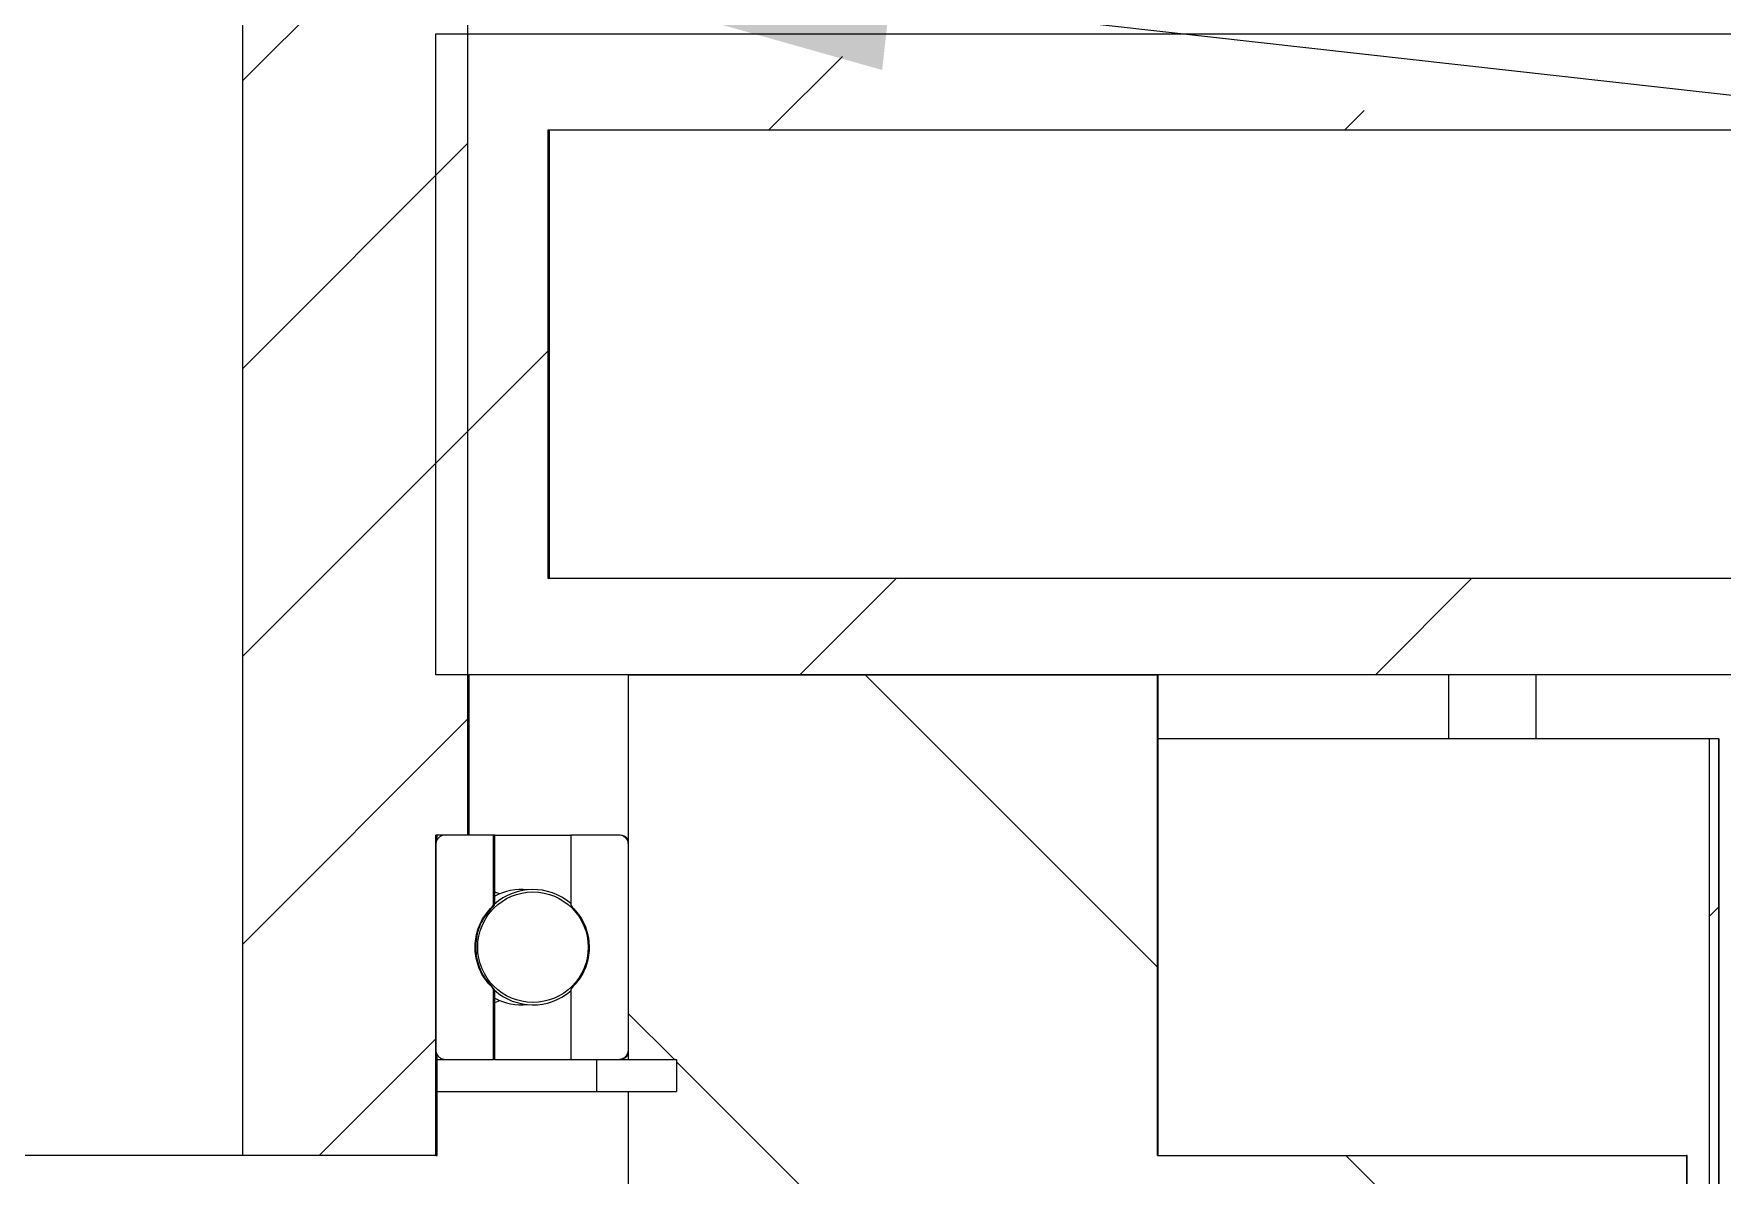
# Model space of a CAD drawing. Header units: millimetres. Extents: x 2 to 1187, y 2 to 839.
# Drawn here: x 305.33 to 318.5, y 449.22 to 458.13 of the extents above; entities that cross this region are included whole.
import ezdxf

# ---------------------------------------------------------------- set-up
doc = ezdxf.new("R2010")
doc.units = ezdxf.units.MM
doc.dimstyles.new('SLDDIMSTYLE0', dxfattribs={"dimtxt": 0.18, "dimasz": 3.302, "dimexe": 0, "dimexo": 0.0625, "dimgap": 0, "dimtad": 0, "dimtih": 1, "dimtoh": 1, "dimdec": 0, "dimrnd": 1e-09, "dimzin": 0, "dimdsep": 46, "dimtxsty": 'Standard', "dimsah": 1, "dimcen": 0.09, "dimadec": 0, "dimazin": 0, "dimtfac": 3.302, "dimtdec": 0, "dimtofl": 0, "dimtmove": 0, "dimatfit": 3, "dimfxl": 1, "dimfrac": 2, "dimtolj": 1, "dimtzin": 0, "dimarcsym": 0})

# ---------------------------------------------------------------- blocks, each defined once
blk = doc.blocks.new('SW_HATCH_1')
at = {"color": 0, "linetype": 'Continuous', "lineweight": 18}
for p, q in [((139.774, -21.871), (141.389, -20.255)), ((143.879, -22.255), (144.452, -21.683)), ((148.37, -22.255), (148.522, -22.103)), ((139.774, -24.116), (141.53, -22.359)), ((141.28, -24.855), (142.156, -23.978)), ((139.774, -26.361), (141.53, -24.604)), ((144.12, -26.505), (144.87, -25.755)), ((148.61, -26.505), (149.36, -25.755)), ((146.911, -28.787), (144.629, -26.505)), ((139.774, -28.606), (141.53, -26.85)), ((151.212, -28.393), (151.287, -28.318)), ((143.139, -29.505), (142.782, -29.149)), ((140.37, -30.255), (141.28, -29.345)), ((146.314, -32.68), (143.158, -29.524)), ((150.804, -32.68), (148.379, -30.255))]:
    blk.add_line(p, q, dxfattribs=at)

msp = doc.modelspace()

# ---------------------------------------------------------------- linework, layer by layer
at = {"color": 7, "linetype": 'Continuous', "lineweight": 25}
for p, q in [((306.9561, 449.3766), (306.9561, 461.3766)), ((308.7125, 451.8766), (308.7125, 459.3766)), ((308.4619, 453.1266), (308.4619, 458.1266)), ((308.4619, 458.1266), (376.3479, 458.1266)), ((309.3387, 457.3766), (376.3479, 457.3766)), ((309.3387, 453.8766), (309.3387, 457.3766)), ((309.3479, 453.8766), (309.3479, 457.3766)), ((376.3479, 453.8766), (309.3387, 453.8766)), ((376.3479, 453.1266), (308.4619, 453.1266)), ((308.7229, 451.8766), (308.7229, 453.1266)), ((309.9647, 450.1266), (309.9647, 453.1266)), ((309.9647, 453.1266), (314.0931, 453.1266)), ((314.0931, 449.3766), (314.0931, 453.1266)), ((314.0979, 449.3766), (314.0979, 453.1266)), ((316.3613, 453.1266), (316.3613, 452.6266)), ((317.0431, 453.1266), (317.0431, 452.6266)), ((318.3945, 452.6266), (314.0979, 452.6266)), ((318.3945, 452.6266), (318.3945, 446.9516)), ((318.4695, 452.6266), (318.3945, 452.6266)), ((318.4695, 452.6266), (318.4695, 448.1266)), ((318.4695, 452.6266), (318.4729, 452.6266)), ((318.4729, 448.1266), (318.4729, 452.6266)), ((308.4619, 449.3766), (308.4619, 451.8766)), ((308.7125, 451.8766), (308.4619, 451.8766)), ((308.4619, 451.8016), (308.4619, 450.2016)), ((308.4729, 451.8397), (308.4729, 451.8766)), ((308.9129, 451.8766), (308.537, 451.8766)), ((308.9129, 451.3285), (308.9129, 451.8766)), ((308.9229, 451.8766), (308.9129, 451.8766)), ((308.9229, 451.3398), (308.9229, 451.8766)), ((308.9229, 451.8766), (309.514, 451.8766)), ((309.514, 451.8766), (309.514, 451.3285)), ((309.8896, 451.8766), (309.514, 451.8766)), ((309.8979, 451.8766), (309.8896, 451.8766)), ((309.9647, 450.2016), (309.9647, 451.8016)), ((308.9615, 451.4181), (308.9229, 451.4319)), ((308.9168, 451.3285), (308.9129, 451.3285)), ((308.9168, 450.6746), (308.9129, 450.6746)), ((308.9129, 450.1266), (308.9129, 450.6746)), ((308.9168, 450.6746), (308.9192, 450.6707)), ((308.9229, 450.1266), (308.9229, 450.6633)), ((309.514, 450.6746), (309.514, 450.1266)), ((308.9229, 450.5712), (308.9615, 450.585)), ((308.4729, 449.3766), (308.4729, 450.1641)), ((308.4729, 450.1266), (308.537, 450.1266)), ((308.537, 450.1266), (308.9129, 450.1266)), ((308.9229, 450.1266), (308.9129, 450.1266)), ((308.9229, 450.1266), (309.514, 450.1266)), ((309.514, 450.1266), (309.8896, 450.1266)), ((309.7143, 450.1266), (309.7143, 449.8766)), ((309.7143, 450.1266), (310.3402, 450.1266)), ((309.9647, 450.1266), (310.3402, 450.1266)), ((310.3402, 450.1266), (310.3402, 449.8766)), ((308.4729, 449.8766), (309.7143, 449.8766)), ((309.7143, 449.8766), (310.3402, 449.8766)), ((309.9647, 446.9516), (309.9647, 449.8766)), ((309.9647, 449.8766), (310.3402, 449.8766)), ((306.9561, 449.3766), (301.2397, 449.3766)), ((308.4619, 449.3766), (306.9561, 449.3766)), ((308.4619, 449.3766), (308.4729, 449.3766)), ((314.0931, 449.3766), (318.2195, 449.3766)), ((318.2195, 449.3766), (318.2195, 446.9516)), ((318.2229, 449.3766), (318.2195, 449.3766)), ((318.2229, 446.9516), (318.2229, 449.3766))]:
    msp.add_line(p, q, dxfattribs=at)
at = {"color": 7, "linetype": 'Continuous', "lineweight": 18}
msp.add_circle((304.0979, 455.3766), 19.9348, dxfattribs=at)
at = {"color": 7, "linetype": 'Continuous', "lineweight": 25}
msp.add_circle((309.2197, 451.0016), 0.4311, dxfattribs=at)
for centre, radius, start, end in [((309.8979, 451.8016), 0.075, 27.06088, 90), ((309.2197, 451.0016), 0.45, 49.15209, 132.12171), ((309.1317, 451.0016), 0.45, 84.38791, 117.64114), ((309.2197, 451.0016), 0.45, 227.80465, 310.84791), ((309.1317, 451.0016), 0.45, 242.35886, 275.61209), ((309.8979, 450.2016), 0.075, 270, 332.93912)]:
    msp.add_arc(centre, radius, start, end, dxfattribs=at)
for points, knots in [([(308.537, 451.8766), (308.5355, 451.8765), (308.5255, 451.8763), (308.5071, 451.8719), (308.4854, 451.858), (308.4696, 451.8378), (308.4626, 451.8177), (308.462, 451.8054), (308.4619, 451.8016)], [0, 0, 0, 0, 0.04042493, 0.25583006, 0.47119666, 0.68620689, 0.90069655, 1, 1, 1, 1]), ([(309.9647, 451.8016), (309.9641, 451.8087), (309.9628, 451.8243), (309.9516, 451.8462), (309.9335, 451.8641), (309.9117, 451.8748), (309.8964, 451.876), (309.8896, 451.8766)], [0, 0, 0, 0, 0.1822774, 0.3965392, 0.6109178, 0.8255727, 1, 1, 1, 1]), ([(308.9129, 450.6746), (308.8794, 450.7119), (308.8125, 450.7864), (308.766, 450.9326), (308.7682, 451.0831), (308.8173, 451.2237), (308.8819, 451.2946), (308.9129, 451.3285)], [0, 0, 0, 0, 0.2033853, 0.4068822, 0.6101085, 0.8131829, 1, 1, 1, 1]), ([(308.9168, 451.3285), (308.8834, 451.2912), (308.8165, 451.2166), (308.7703, 451.0703), (308.7725, 450.9196), (308.8217, 450.7791), (308.886, 450.7083), (308.9168, 450.6746)], [0, 0, 0, 0, 0.2034953, 0.4070904, 0.6106819, 0.8142716, 1, 1, 1, 1]), ([(308.9193, 451.3338), (308.9191, 451.3346), (308.9185, 451.3368), (308.9174, 451.3317), (308.9168, 451.3285)], [0, 0, 0, 0, 0.3636539, 1, 1, 1, 1]), ([(309.514, 451.3285), (309.5475, 451.2913), (309.6144, 451.2167), (309.6608, 451.0705), (309.6587, 450.9199), (309.6095, 450.7793), (309.5449, 450.7085), (309.514, 450.6746)], [0, 0, 0, 0, 0.2033893, 0.4068864, 0.6102022, 0.8134246, 1, 1, 1, 1]), ([(308.4619, 450.2016), (308.4625, 450.1944), (308.4638, 450.1789), (308.4749, 450.157), (308.493, 450.1391), (308.5149, 450.1283), (308.5302, 450.1271), (308.537, 450.1266)], [0, 0, 0, 0, 0.1819876, 0.3959393, 0.6101052, 0.8247687, 1, 1, 1, 1]), ([(309.8896, 450.1266), (309.8912, 450.1266), (309.9012, 450.1268), (309.9195, 450.1312), (309.9412, 450.1451), (309.9569, 450.1653), (309.9639, 450.1854), (309.9645, 450.1977), (309.9647, 450.2016)], [0, 0, 0, 0, 0.0409634, 0.2560694, 0.4711352, 0.6859848, 0.9005387, 1, 1, 1, 1])]:
    msp.add_open_spline(points, degree=3, knots=knots, dxfattribs=at)

# ---------------------------------------------------------------- block references
at = {"color": 7, "linetype": 'Continuous', "lineweight": 18}
msp.add_blockref('SW_HATCH_1', (167.1822, 479.6319), dxfattribs=at)

# ---------------------------------------------------------------- leaders
at = {"color": 7, "linetype": 'Continuous', "lineweight": 0}
msp.add_leader([(308.7229, 458.7516), (431.5914, 444.9719)], dimstyle='SLDDIMSTYLE0', dxfattribs=at)

doc.saveas('drawing.dxf')
